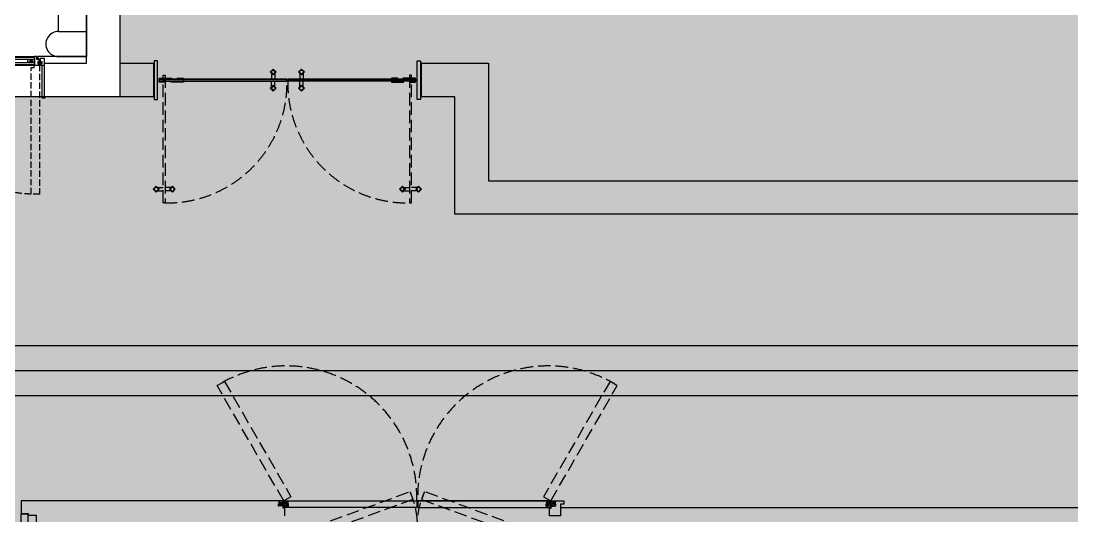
# Model space of a CAD drawing. Extents: x -284868 to 304789, y -137694 to 137894.
# Drawn here: x -67447 to -61173, y -77988 to -75036 of the extents above; entities that cross this region are included whole.
import ezdxf

# ---------------------------------------------------------------- set-up
doc = ezdxf.new("R2010")
doc.units = 0
doc.linetypes.add('DASH', pattern=[0.35, 0.25, -0.1])
doc.linetypes.add('DASHED', pattern=[0.75, 0.5, -0.25])
doc.layers.get('0').update_dxf_attribs({"linetype": 'CONTINUOUS'})
for name, color, linetype in [('0-墙', 4, 'CONTINUOUS'), ('0-非设计区域', 251, 'CONTINUOUS'), ('CABLETRAY', 4, 'CONTINUOUS'), ('CABLETRAY_DOTE', 5, 'DASH'), ('P-完成面', 42, 'CONTINUOUS'), ('P-门套', 3, 'CONTINUOUS'), ('P-门扇', 6, 'CONTINUOUS'), ('WIRE-照明', 130, 'CONTINUOUS')]:
    doc.layers.add(name, color=color, linetype=linetype)

# ---------------------------------------------------------------- blocks, each defined once
blk = doc.blocks.new('A$C67A6433D')
at = {"linetype": 'DASH', "ltscale": 0.03}
blk.add_wipeout([(30.7, 0), (-28.1, 0), (-28.1, 25.8), (30.7, 25.8)], dxfattribs=at)
for p, q in [((-25.8, 19.5), (-22.7, 19)), ((-25.4, 13.4), (-18.7, 4.2)), ((-20.9, 18.6), (-9.1, 16.4)), ((-20.3, 1.6), (-20.3, 0)), ((-18.9, 12.6), (-11.9, 2.9)), ((-17.9, 11.2), (-6.8, 9.1)), ((-16, 8.5), (-6.1, 8.5)), ((-16, 2.9), (-0.3, 2.9)), ((-13, 24.2), (-13, 25.8)), ((-12.3, 23.4), (-12.3, 24.7)), ((-12.3, 24.7), (0, 24.7)), ((-8.8, 11.8), (-8.7, 20.7)), ((-8.7, 16.4), (-8.7, 20.7)), ((-1.5, 4), (-7.9, 10.2)), ((-1.9, 19.2), (-3.5, 14.1)), ((0.4, 9.4), (-2.8, 11.9)), ((2.6, 9.4), (5.8, 11.9)), ((30.4, 25.8), (3, 25.8)), ((14.9, 24.7), (3, 24.7)), ((18.6, 2.9), (3.3, 2.9)), ((4.5, 4), (10.9, 10.2)), ((4.9, 19.2), (6.5, 14.1)), ((18.6, 8.5), (9.1, 8.5)), ((11.8, 11.8), (11.7, 20.7)), ((23.5, 18.6), (11.7, 16.4)), ((20.5, 11.2), (12.3, 9.7)), ((21.5, 12.6), (14.5, 2.9)), ((14.9, 23.4), (14.9, 24.7)), ((15.6, 24.2), (15.6, 25.8)), ((28, 13.4), (21.4, 4.2)), ((22.9, 1.6), (22.9, 0)), ((28.4, 19.5), (25.4, 19))]:
    blk.add_line(p, q, dxfattribs=at)
for points in [[(0, 9.7), (0, 25.8), (-27.7, 25.8), (-27.7, 0), (0, 0), (0, 2.7)], [(3, 9.7), (3, 25.8), (30.7, 25.8), (30.7, 0), (3, 0), (3, 2.7)]]:
    blk.add_lwpolyline(points, dxfattribs=at)
for points in [[(-13, 24.2), (-13, 24.2), (-25.8, 24.2, 0.414214), (-26.5, 23.4), (-26.5, 2.4, 0.414214), (-25.8, 1.6), (-20.3, 1.6)], [(-12.3, 23.4), (-25, 23.4, 0.414214), (-25.8, 22.6), (-25.8, 16.8)], [(-25.8, 14), (-25.8, 5, 0.414214), (-25, 4.2), (-18.7, 4.2)], [(14.9, 23.4), (27.6, 23.4, -0.414214), (28.4, 22.6), (28.4, 16.8)], [(15.6, 24.2), (15.6, 24.2), (28.4, 24.2, -0.414214), (29.2, 23.4), (29.2, 2.4, -0.414214), (28.4, 1.6), (22.9, 1.6)], [(28.4, 14), (28.4, 5, -0.414214), (27.6, 4.2), (21.4, 4.2)]]:
    blk.add_lwpolyline(points, format="xyb", dxfattribs=at)
for centre in [(-22.5, 15.4), (-5.1, 20.7), (1.5, 6), (8.1, 20.7), (25.1, 15.4)]:
    blk.add_circle(centre, 1.99, dxfattribs=at)
for centre, radius, start, end in [((-22.5, 15.4), 3.58, 338.85628, 221.96096), ((-17.6, 13.5), 1.59, 158.85628, 216.02452), ((-16, 6.5), 3.58, 211.82128, 270), ((-6.8, 11.8), 1.99, 178.25247, 238.26721), ((-5.1, 20.7), 3.58, 334.84516, 179.12624), ((-1.6, 13.5), 1.99, 160.89293, 232.11387), ((1.5, 6), 3.58, 213.03161, 326.96839), ((1.5, 6), 3.58, 72.86559, 107.13441), ((8.1, 20.7), 3.58, 0.87376, 205.15484), ((4.6, 13.5), 1.99, 307.88613, 19.10707), ((9.8, 11.8), 1.99, 301.73279, 1.74753), ((12, 11.2), 1.59, 222.33862, 280.57582), ((18.6, 6.5), 3.58, 270, 328.17872), ((25.1, 15.4), 3.58, 318.03904, 201.14372), ((20.2, 13.5), 1.59, 323.97548, 21.14372)]:
    blk.add_arc(centre, radius, start, end, dxfattribs=at)
blk = doc.blocks.new('A$C46102C59')
at = {"layer": 'P-门套'}
for points in [[(0, 80), (35, 80), (35, 25), (50, 25), (50, -20), (0, -20), (0, 80)], [(1500, 80), (1465, 80), (1465, 25), (1450, 25), (1450, -20), (1500, -20), (1500, 80)]]:
    blk.add_lwpolyline(points, dxfattribs=at)
at = {"layer": 'P-门扇', "color": 251, "linetype": 'DASH', "ltscale": 300}
for points in [[(35, 80), (706.9, 324.5), (724, 277.6), (52.1, 33)], [(1465, 80), (793.1, 324.5), (776, 277.6), (1447.9, 33)]]:
    blk.add_lwpolyline(points, close=True, dxfattribs=at)
at = {"layer": 'P-门扇'}
for points in [[(35, 80), (750, 80), (750, 30), (35, 30)], [(1465, 80), (750, 80), (750, 30), (1465, 30)]]:
    blk.add_lwpolyline(points, close=True, dxfattribs=at)
at = {"layer": 'P-门扇', "color": 251, "linetype": 'DASH', "ltscale": 300}
for centre, radius, start, end in [((220.1, 110.7), 530.8, 356.68417, 23.71978), ((1297.3, 109.6), 548.1, 156.90653, 183.09347)]:
    blk.add_arc(centre, radius, start, end, dxfattribs=at)
blk = doc.blocks.new('A$C7B347943')
at = {"layer": 'P-门扇', "color": 251, "linetype": 'DASH', "ltscale": 300}
for p, q in [((-9.9, 0), (9.9, 0)), ((0, -9.9), (0, 9.9))]:
    blk.add_line(p, q, dxfattribs=at)
blk.add_lwpolyline([(114, -12), (114, 12), (-30, 12), (-30, -12)], close=True, dxfattribs=at)
at = {"layer": 'P-门扇', "color": 6, "linetype": 'DASH', "ltscale": 300}
blk.add_circle((0, 0), 6, dxfattribs=at)
blk = doc.blocks.new('A$C21f4e1ae')
at = {"layer": 'P-门扇', "color": 251, "linetype": 'DASH', "ltscale": 300}
for p, q in [((-775.5, 1), (-775.5, -34)), ((-755.5, 1), (-755.5, -34)), ((-775.5, -81), (-775.5, -46)), ((-755.5, -81), (-755.5, -46)), ((-775.5, -1469), (-775.5, -1504)), ((-755.5, -1469), (-755.5, -1504)), ((-775.5, -1551), (-775.5, -1516)), ((-755.5, -1551), (-755.5, -1516))]:
    blk.add_line(p, q, dxfattribs=at)
at = {"layer": 'P-门扇', "color": 8}
for p, q in [((-120, -10), (-120, -772.5)), ((-110, -10), (-110, -772.5)), ((-120, -1540), (-120, -777.5)), ((-110, -1540), (-110, -777.5))]:
    blk.add_line(p, q, dxfattribs=at)
at = {"layer": 'P-门扇', "color": 251}
for p, q in [((-156, -680.5), (-121, -680.5)), ((-74, -680.5), (-109, -680.5)), ((-156, -700.5), (-121, -700.5)), ((-74, -700.5), (-109, -700.5)), ((-156, -849.5), (-121, -849.5)), ((-156, -869.5), (-121, -869.5)), ((-74, -849.5), (-109, -849.5)), ((-74, -869.5), (-109, -869.5))]:
    blk.add_line(p, q, dxfattribs=at)
at = {"layer": 'P-门扇', "color": 251, "linetype": 'DASH', "ltscale": 300}
for points in [[(-748, 8.5), (-765.5, 26), (-783, 8.5), (-765.5, -9)], [(-752.2, 8.5), (-765.5, 21.8), (-778.8, 8.5), (-765.5, -4.8)], [(-847.5, -35), (-846.5, -34), (-86, -34), (-85, -35), (-85, -45), (-86, -46), (-846.5, -46), (-847.5, -45)], [(-748, -88.5), (-765.5, -106), (-783, -88.5), (-765.5, -71)], [(-752.2, -88.5), (-765.5, -101.8), (-778.8, -88.5), (-765.5, -75.2)], [(-847.5, -1515), (-846.5, -1516), (-86, -1516), (-85, -1515), (-85, -1505), (-86, -1504), (-846.5, -1504), (-847.5, -1505)], [(-748, -1461.5), (-765.5, -1444), (-783, -1461.5), (-765.5, -1479)], [(-752.2, -1461.5), (-765.5, -1448.2), (-778.8, -1461.5), (-765.5, -1474.8)], [(-748, -1558.5), (-765.5, -1576), (-783, -1558.5), (-765.5, -1541)], [(-752.2, -1558.5), (-765.5, -1571.8), (-778.8, -1558.5), (-765.5, -1545.2)]]:
    blk.add_lwpolyline(points, close=True, dxfattribs=at)
at = {"layer": 'P-门扇'}
for points in [[(-110, -772.5), (-109, -771.5), (-109, -11), (-110, -10), (-120, -10), (-121, -11), (-121, -771.5), (-120, -772.5)], [(-110, -777.5), (-109, -778.5), (-109, -1539), (-110, -1540), (-120, -1540), (-121, -1539), (-121, -778.5), (-120, -777.5)]]:
    blk.add_lwpolyline(points, close=True, dxfattribs=at)
at = {"layer": 'P-门扇', "color": 251}
for points in [[(-163.5, -673), (-181, -690.5), (-163.5, -708), (-146, -690.5)], [(-163.5, -677.2), (-176.8, -690.5), (-163.5, -703.8), (-150.2, -690.5)], [(-66.5, -673), (-49, -690.5), (-66.5, -708), (-84, -690.5)], [(-66.5, -677.2), (-53.2, -690.5), (-66.5, -703.8), (-79.8, -690.5)], [(-163.5, -877), (-181, -859.5), (-163.5, -842), (-146, -859.5)], [(-163.5, -872.8), (-176.8, -859.5), (-163.5, -846.2), (-150.2, -859.5)], [(-66.5, -877), (-49, -859.5), (-66.5, -842), (-84, -859.5)], [(-66.5, -872.8), (-53.2, -859.5), (-66.5, -846.2), (-79.8, -859.5)]]:
    blk.add_lwpolyline(points, close=True, dxfattribs=at)
at = {"layer": 'P-门扇', "color": 251, "linetype": 'DASH', "ltscale": 300}
for centre, start, end in [((-133.7, -58.7), 178.68099, 271.31901), ((-133.7, -1491.3), 88.68099, 181.31901)]:
    blk.add_arc(centre, 714, start, end, dxfattribs=at)
at = {"layer": 'P-门扇', "extrusion": (0, 0, -1), "zscale": -1, "rotation": 270}
blk.add_blockref('A$C7B347943', (115, -40), dxfattribs=at)
at = {"layer": 'P-门扇', "rotation": 90.00000000000001}
blk.add_blockref('A$C7B347943', (-115, -1510), dxfattribs=at)
blk = doc.blocks.new('A$C2652ee14')
at = {"layer": 'P-完成面'}
for p, q in [((-200, 1600), (-200, 1595)), ((0, 1600), (0, 1595)), ((-200, 0), (-200, 5)), ((0, 0), (0, 5))]:
    blk.add_line(p, q, dxfattribs=at)
for points in [[(-215, 1595), (-215, 1575), (15, 1575), (15, 1595)], [(-215, 5), (-215, 25), (15, 25), (15, 5)]]:
    blk.add_lwpolyline(points, close=True, dxfattribs=at)
blk = doc.blocks.new('A$C9f6c0471')
for p, q in [((-166.6, 3043.8), (0, 3043.8)), ((0, 3043.8), (0, -3043.8)), ((-166.6, 2893.8), (-166.6, 1905)), ((-166.6, 2893.8), (0, 2893.8)), ((-166.6, 1900), (0, 1900)), ((-166.6, -1900), (0, -1900)), ((-166.6, -2893.8), (-166.6, -1905)), ((-166.6, -2893.8), (0, -2893.8)), ((-166.6, -3043.8), (0, -3043.8))]:
    blk.add_line(p, q)
for points in [[(-166.6, 1900), (-161.6, 1900), (-161.6, 1905), (-166.6, 1905)], [(-80, 1500), (-80, 1465), (-50, 1465), (-50, 1500)], [(-50, 1500), (-80, 1500)], [(-50, 1495), (-80, 1495)], [(-50, 1500), (-50, 1500)], [(-80, -1500), (-80, -1465), (-50, -1465), (-50, -1500)], [(-50, -1495), (-80, -1495)], [(-50, -1500), (-80, -1500)], [(-50, -1500), (-50, -1500)], [(-166.6, -1900), (-161.6, -1900), (-161.6, -1905), (-166.6, -1905)], [(-166.6, -1900), (-161.6, -1900), (-161.6, -1905), (-166.6, -1905)], [(-166.6, -1900), (-161.6, -1900), (-161.6, -1905), (-166.6, -1905)]]:
    blk.add_lwpolyline(points)
for points in [[(-166.6, 1750), (-150, 1750, -0.414214), (-50, 1650), (-50, 1465)], [(-50, 1500), (-236.6, 1500, 0.414213), (-336.6, 1400, 0), (-336.6, 1400), (-336.6, 338.7, 0.414214), (-236.6, 238.7), (-150, 238.7)], [(-80, 1500), (-100, 1500, 0.414214), (-150, 1450), (-150, -10.1)], [(-80, -1500), (-100, -1500, -0.414214), (-150, -1450), (-150, -10.1)], [(-50, -1500), (-236.6, -1500, -0.414214), (-336.6, -1400), (-336.6, -358.8, 0), (-336.6, -358.8, -0.414213), (-236.6, -258.8), (-150, -258.8)], [(-166.6, -1750), (-150, -1750, 0.414214), (-50, -1650), (-50, -1465)]]:
    blk.add_lwpolyline(points, format="xyb")
for centre in [(-166.7, 2968.8), (-166.7, 1825), (-166.7, -1825), (-166.7, -2968.8)]:
    blk.add_arc(centre, 75, 89.99114, 270.00886)
blk = doc.blocks.new('FZ03')
at = {"color": 8}
for p, q in [((-4.4, 1.3), (-4.4, 3)), ((-4.4, 3), (0, 3)), ((0, 0), (-4.4, 1.3)), ((-3.1, 7.1), (3.1, 7.1)), ((-3.1, 3), (-3.1, 7.1)), ((0, 6.7), (-3.1, 5.5)), ((0, 4.9), (-3.1, 3.7)), ((0, 7.1), (0, 3)), ((0, 6.7), (3.1, 5.4)), ((0, 4.9), (3.1, 3.7)), ((0, 3), (4.5, 3)), ((4.5, 1.3), (0, 0)), ((3.1, 3), (3.1, 7.1)), ((4.5, 3), (4.5, 1.3))]:
    blk.add_line(p, q, dxfattribs=at)
blk = doc.blocks.new('A$C79893AB6')
at = {"color": 8, "linetype": 'DASHED', "ltscale": 5}
for points in [[(10, 20.3), (0, 20.3), (0, 5.3), (10, 5.3)], [(10, 0), (12, 0), (12, 25), (10, 25)], [(13, 0), (15, 0), (15, 25), (13, 25)], [(15, 20.3), (25, 20.3), (25, 5.3), (15, 5.3)]]:
    blk.add_lwpolyline(points, close=True, dxfattribs=at)
for points in [[(5, 20.3), (5, 5.3)], [(12, 18.5), (13, 18.5)], [(12, 16.5), (13, 16.5)], [(12, 14.5), (13, 14.5)], [(12, 10.5), (13, 10.5)], [(12, 8.5), (13, 8.5)], [(12, 6.5), (13, 6.5)], [(20, 20.3), (20, 5.3)]]:
    blk.add_lwpolyline(points, dxfattribs=at)
blk = doc.blocks.new('A$C36122139')
at = {"color": 8, "linetype": 'DASHED', "ltscale": 30}
for points in [[(670.5, 98.2), (566.4, 98.2), (566.4, 117.2), (689.5, 117.2)], [(670.5, 98.2), (670.5, 57), (689.5, 57), (689.5, 117.2)], [(706.4, 55.5), (706.4, 50), (653.6, 50), (653.6, 55.5)], [(670.5, -48.2), (566.4, -48.2), (566.4, -67.2), (689.5, -67.2)], [(706.4, -5.5), (706.4, 0), (653.6, 0), (653.6, -5.5)], [(670.5, -48.2), (670.5, -7), (689.5, -7), (689.5, -67.2)]]:
    blk.add_lwpolyline(points, dxfattribs=at)
for points in [[(653.6, 55.5, -0.414214), (655.1, 57), (704.9, 57, -0.414214), (706.4, 55.5)], [(653.6, -5.5, 0.414214), (655.1, -7), (704.9, -7, 0.414214), (706.4, -5.5)]]:
    blk.add_lwpolyline(points, format="xyb", dxfattribs=at)
at = {"layer": 'P-门扇'}
for p, q in [((760, 50), (35, 50)), ((760, 0), (35, 0))]:
    blk.add_line(p, q, dxfattribs=at)
at = {"layer": 'P-门扇', "color": 251}
for p, q in [((775, 47), (35, 47)), ((760, 35), (35, 35)), ((760, 15), (35, 15)), ((775, 3), (35, 3))]:
    blk.add_line(p, q, dxfattribs=at)
at = {"layer": 'P-门扇'}
blk.add_lwpolyline([(20, 50), (35, 50), (35, 0), (5, 0), (5, 32), (20, 32)], close=True, dxfattribs=at)
at = {"layer": 'P-门扇', "color": 251, "linetype": 'DASH', "ltscale": 150}
blk.add_lwpolyline([(775, 0, -0.434561), (5, -770, 3.831979)], format="xyb", dxfattribs=at)
blk.add_lwpolyline([(55, -15), (37, -15), (37, 0), (5, 0), (5, -770), (55, -770), (55, -15)], dxfattribs=at)
at = {"layer": 'P-门扇', "color": 251}
for points in [[(75, 15), (75, 35), (35, 35), (35, 15)], [(417.5, 15), (417.5, 35), (377.5, 35), (377.5, 15)], [(760, 15), (760, 35), (705, 35), (705, 15)]]:
    blk.add_lwpolyline(points, close=True, dxfattribs=at)
for points in [[(75, 15), (35, 35)], [(35, 15), (75, 35)], [(417.5, 15), (377.5, 35)], [(377.5, 15), (417.5, 35)], [(760, 15), (705, 35)], [(705, 15), (760, 35)]]:
    blk.add_lwpolyline(points, dxfattribs=at)
at = {"layer": 'P-门扇'}
for points in [[(760, 0), (760, 0), (775, 0), (775, 50), (760, 50)], [(760, 47), (760, 3)]]:
    blk.add_lwpolyline(points, dxfattribs=at)
blk.add_blockref('A$C79893AB6', (-10, 0))
at = {"xscale": -0.7194583547756841, "yscale": 0.7194583547756841, "zscale": 0.7194583547756841}
blk.add_blockref('FZ03', (10, 32.8), dxfattribs=at)
blk = doc.blocks.new('A$C4DBE3E00')
at = {"layer": 'CABLETRAY'}
for p, q in [((-7123, 18515.9), (8943, 18515.9)), ((8943, 18215.9), (-7123, 18215.9))]:
    blk.add_line(p, q, dxfattribs=at)
at = {"layer": 'CABLETRAY_DOTE'}
blk.add_line((8943, 18365.9), (-7123, 18365.9), dxfattribs=at)

msp = doc.modelspace()

# ---------------------------------------------------------------- linework, layer by layer
at = {"layer": '0-墙', "ltscale": 3}
for points in [[(-66856.6, -75288.5), (-66656.6, -75288.5), (-66656.6, -75488.5), (-67306.6, -75488.5), (-67306.6, -75288.5), (-67056.6, -75288.5), (-67056.6, -67385.8), (-66856.6, -67385.8), (-66856.6, -75288.5)], [(-49956.6, -83235.8), (-50656.6, -83235.8), (-50656.6, -76188.5), (-64856.6, -76188.5), (-64856.6, -75488.5), (-65056.6, -75488.5), (-65056.6, -75288.5), (-64656.6, -75288.5), (-64656.6, -75988.5), (-50456.6, -75988.5), (-50456.6, -83035.8), (-49756.6, -83035.8), (-49756.6, -83435.8), (-49956.6, -83435.8), (-49956.6, -83235.8)]]:
    msp.add_lwpolyline(points, dxfattribs=at)
at = {"layer": 'P-完成面'}
for points in [[(-67056.6, -75248.5), (-67346.6, -75248.5), (-67346.6, -75263.5), (-67331.6, -75263.5)], [(-67321.6, -75298.5), (-67321.6, -75493.5), (-67301.6, -75493.5), (-67301.6, -75488.5), (-67306.6, -75488.5)], [(-65078.6, -77898.5), (-64284.6, -77898.5)], [(-64226.6, -77988.5), (-64291.6, -77988.5), (-64291.6, -77941.5), (-64281.6, -77941.5), (-64281.6, -77898.5), (-64206.6, -77898.5), (-64206.6, -77918.5), (-64226.6, -77918.5), (-64226.6, -77988.5)], [(-64226.6, -77938.5), (-57056.6, -77938.5)]]:
    msp.add_lwpolyline(points, dxfattribs=at)
for points in [[(-67331.6, -75298.5), (-67306.6, -75298.5), (-67306.6, -75260.5), (-67331.6, -75260.5)], [(-65878.6, -77938.5), (-65878.6, -77898.5), (-65084.6, -77898.5), (-65084.6, -77938.5)], [(-64284.6, -77938.5), (-64284.6, -77898.5), (-65078.6, -77898.5), (-65078.6, -77938.5)], [(-67406.6, -79020.5), (-67446.6, -79020.5), (-67446.6, -77976.5), (-67406.6, -77976.5)]]:
    msp.add_lwpolyline(points, close=True, dxfattribs=at)

# ---------------------------------------------------------------- block references
at = {"layer": 'P-完成面', "color": 1, "ltscale": 3}
msp.add_blockref('A$C9f6c0471', (-67056.6, -72204.7), dxfattribs=at)
at = {"layer": 'P-完成面', "ltscale": 3, "rotation": 90}
msp.add_blockref('A$C2652ee14', (-65056.6, -75288.5), dxfattribs=at)
at = {"layer": 'P-门扇', "xscale": -1}
msp.add_blockref('A$C36122139', (-67331.6, -75298.5), dxfattribs=at)
at = {"layer": 'P-门扇', "color": 1, "ltscale": 3, "rotation": 90}
msp.add_blockref('A$C21f4e1ae', (-66631.6, -75273.5), dxfattribs=at)

# ---------------------------------------------------------------- next in the draw order: block references
at = {"layer": 'P-完成面', "xscale": -1, "rotation": 180}
msp.add_blockref('A$C67A6433D', (-65881.6, -77903.5), dxfattribs=at)
at = {"layer": 'P-完成面', "rotation": 180}
msp.add_blockref('A$C67A6433D', (-64281.6, -77903.5), dxfattribs=at)

# ---------------------------------------------------------------- next in the draw order: hatches: boundary and pattern name
at = {"layer": '0-非设计区域', "ltscale": 3}
h = msp.add_hatch(dxfattribs=at)
h.set_pattern_fill('ANGLE', color=256, scale=100)
h.set_pattern_definition([(0, (-492507.45, 278012.8), (0, 698.5), [508, -190.5]), (90, (-492507.45, 278012.8), (-698.5, 4e-14), [508, -190.5])])
h.paths.add_polyline_path([(-66856.6, -67385.8), (-66856.6, -75488.5), (-69156.6, -75488.5), (-69156.6, -94382), (-67356.6, -94382), (-67356.6, -95588.5), (-57756.6, -95588.5), (-57756.6, -99388.5), (-61306.6, -99388.5), (-61306.6, -99688.5), (-67356.6, -99688.5), (-67356.6, -103688.5), (-58356.6, -103688.5), (-58356.6, -106368.5), (-53056.6, -106368.5), (-53056.6, -117135.8), (-52206.6, -117135.8), (-52206.6, -118589), (-41206.1, -118589), (-41206.2, -65088), (-52206.6, -65088), (-52206.6, -67385.8), (-53706.6, -67385.8), (-53706.6, -65088.5), (-66206.6, -65088.5), (-66206.6, -67385.8)])

# ---------------------------------------------------------------- next in the draw order: linework, layer by layer
msp.add_lwpolyline([(-41206.1, -118589), (-41206.2, -65088), (-52206.6, -65088), (-52206.6, -67385.8), (-53706.6, -67385.8), (-53706.6, -65088.5), (-66206.6, -65088.5), (-66206.6, -67385.8), (-66856.6, -67385.8), (-66856.6, -75488.5), (-69156.6, -75488.5), (-69156.6, -94382), (-67356.6, -94382), (-67356.6, -95588.5), (-57756.6, -95588.5), (-57756.6, -99388.5)], dxfattribs=at)
at = {"layer": 'P-完成面'}
msp.add_lwpolyline([(-65871.6, -77988.5), (-65871.6, -77941.5), (-65881.6, -77941.5), (-65881.6, -77898.5), (-67446.6, -77898.5), (-67446.6, -77973.5), (-67403.6, -77973.5), (-67403.6, -77983.5), (-67356.6, -77983.5), (-67356.6, -78088.5)], dxfattribs=at)
at = {"layer": 'P-门扇', "color": 251, "linetype": 'DASH', "ltscale": 300}
for points in [[(-65835.3, -77873.5), (-65878.6, -77898.5), (-66275.6, -77210.8), (-66232.3, -77185.8)], [(-64327.9, -77873.5), (-64284.6, -77898.5), (-63887.6, -77210.8), (-63930.9, -77185.8)]]:
    msp.add_lwpolyline(points, close=True, dxfattribs=at)
for centre, start, end in [((-65864.2, -77873.5), 358.1632, 121.83679), ((-64299.1, -77873.5), 58.16321, 181.8368)]:
    msp.add_arc(centre, 780, start, end, dxfattribs=at)

# ---------------------------------------------------------------- next in the draw order: block references
at = {"xscale": -1}
msp.add_blockref('A$C46102C59', (-64331.6, -78168.5), dxfattribs=at)
at = {"layer": 'WIRE-照明'}
msp.add_blockref('A$C4DBE3E00', (-60956.6, -95488.5), dxfattribs=at)

doc.saveas('drawing.dxf')
